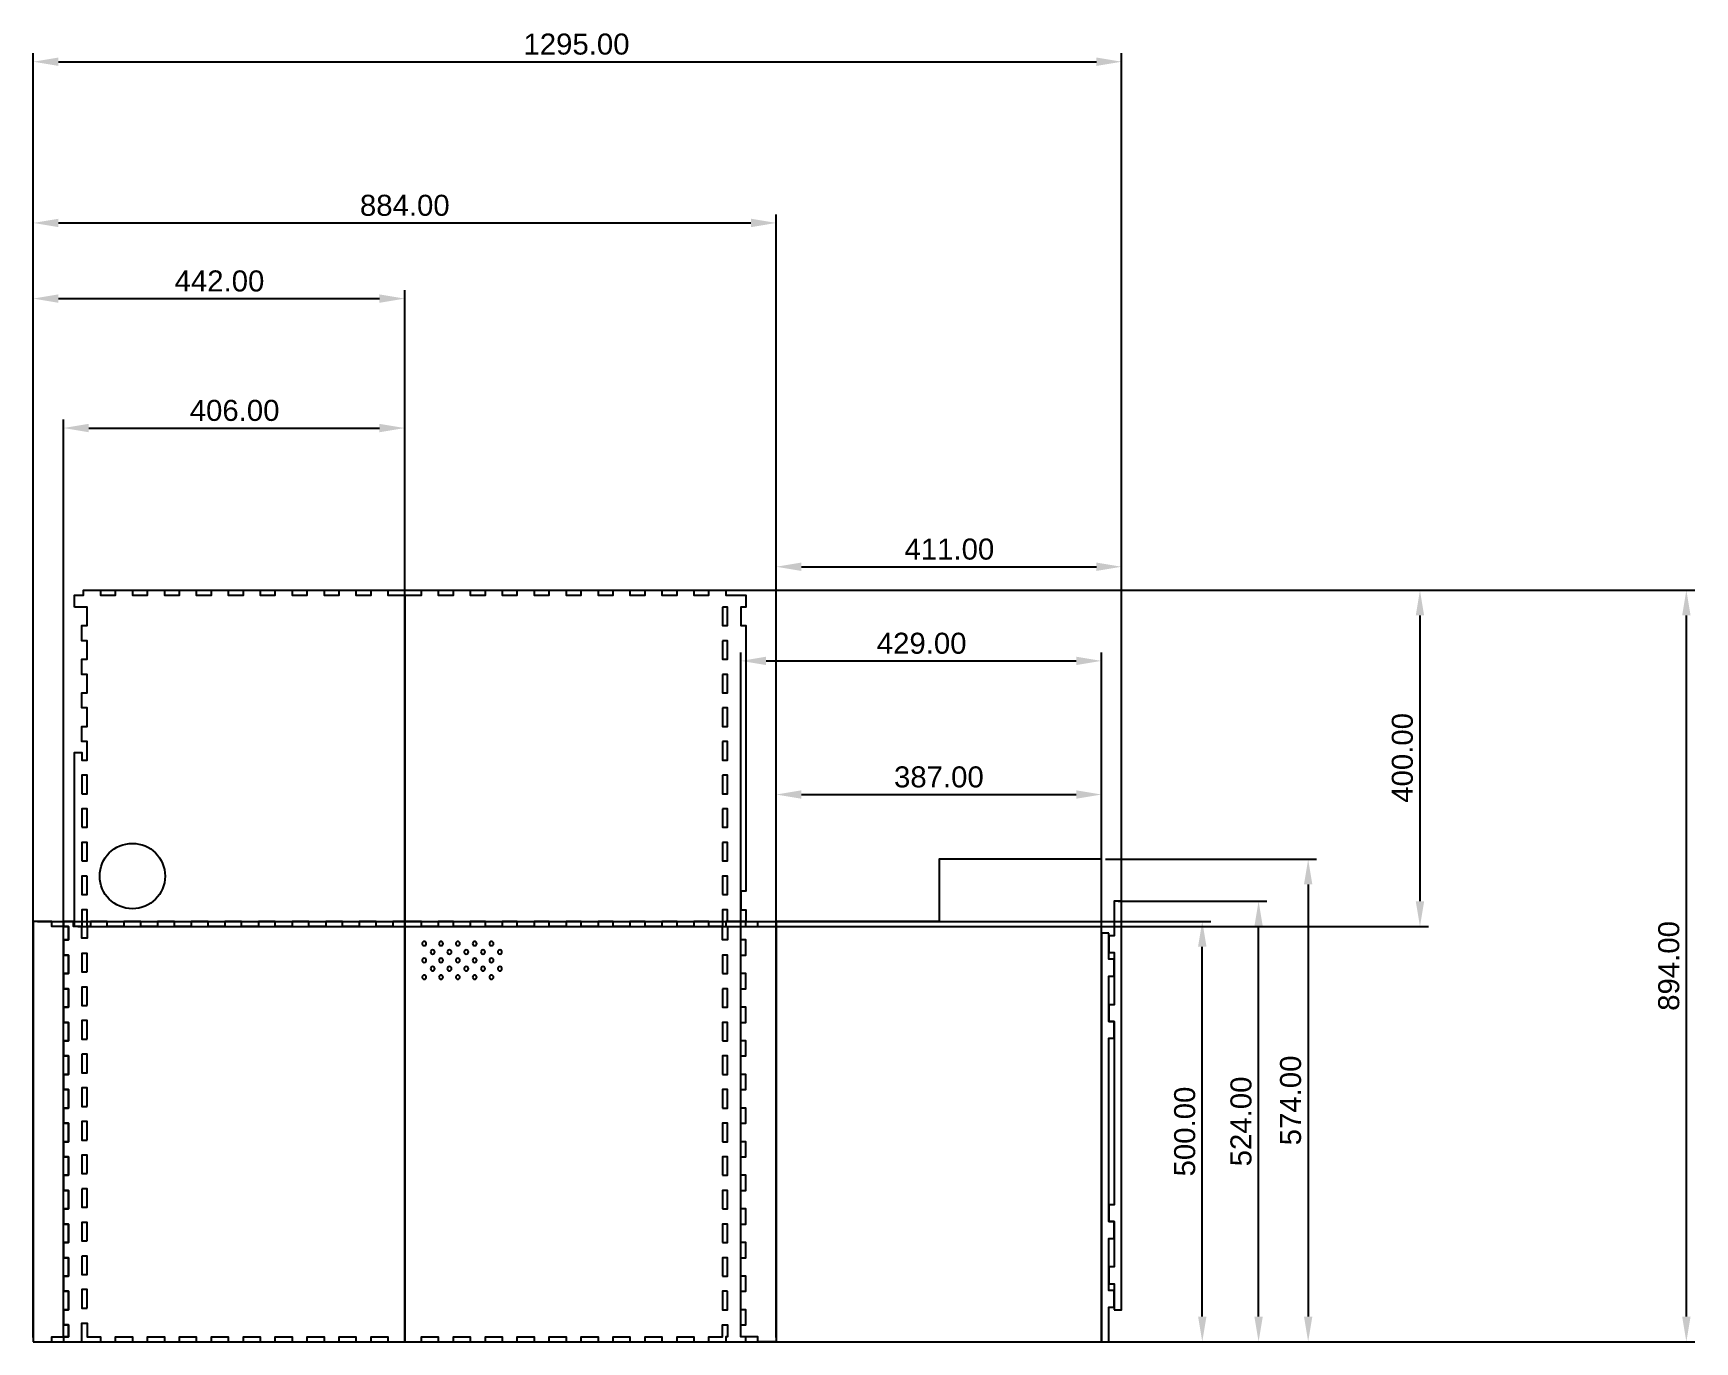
# Model space of a CAD drawing. Extents: x -1000 to 977, y -1000 to 557.
import ezdxf

# ---------------------------------------------------------------- set-up
doc = ezdxf.new("R2010")
doc.units = 0
doc.layers.get('DEFPOINTS').update_dxf_attribs({"linetype": 'CONTINUOUS'})
doc.layers.add('LAYER_01', color=7, linetype='CONTINUOUS')
doc.styles.add('MILLIMETER_SMALL', font='arial.ttf')
doc.dimstyles.new('MILLIMETER_SMALL', dxfattribs={"dimscale": 10, "dimtxt": 2.5, "dimasz": 3, "dimexe": 1, "dimexo": 0.5, "dimgap": 0.8, "dimtad": 1, "dimtoh": 1, "dimzin": 1, "dimcen": 2.5, "dimazin": 3, "dimtfac": 1, "dimtix": 1, "dimtofl": 0, "dimtmove": 0, "dimatfit": 3})

# ---------------------------------------------------------------- blocks, each defined once
blk = doc.blocks.new('*D1')
at = {"layer": 'DEFPOINTS', "color": 0}
for p in [(-940, -106), (967, -106), (-1000, -1000)]:
    blk.add_point(p, dxfattribs=at)
at = {"layer": 'LAYER_01', "color": 0}
for p, q in [((-935, -106), (977, -106)), ((967, -970), (967, -136)), ((-995, -1000), (977, -1000))]:
    blk.add_line(p, q, dxfattribs=at)
for points in [[(972, -136), (962, -136), (967, -106)], [(962, -970), (972, -970), (967, -1000)]]:
    blk.add_solid(points, dxfattribs=at)
at = {"layer": 'LAYER_01', "color": 0, "style": 'MILLIMETER_SMALL'}
blk.add_text('894.00', height=25, rotation=90, dxfattribs=at).set_placement((958.5, -606.3))
blk = doc.blocks.new('*D2')
at = {"layer": 'DEFPOINTS', "color": 0}
for p in [(-940, -106), (-952, -506), (650, -506)]:
    blk.add_point(p, dxfattribs=at)
at = {"layer": 'LAYER_01', "color": 0}
for p, q in [((-935, -106), (660, -106)), ((650, -136), (650, -476)), ((-947, -506), (660, -506))]:
    blk.add_line(p, q, dxfattribs=at)
for points in [[(655, -136), (645, -136), (650, -106)], [(645, -476), (655, -476), (650, -506)]]:
    blk.add_solid(points, dxfattribs=at)
at = {"layer": 'LAYER_01', "color": 0, "style": 'MILLIMETER_SMALL'}
blk.add_text('400.00', height=25, rotation=90, dxfattribs=at).set_placement((641.5, -358.8))
blk = doc.blocks.new('*D3')
at = {"layer": 'DEFPOINTS', "color": 0}
for p in [(271, -426), (271, -1000), (517, -1000)]:
    blk.add_point(p, dxfattribs=at)
at = {"layer": 'LAYER_01', "color": 0}
for p, q in [((276, -426), (527, -426)), ((517, -456), (517, -970)), ((276, -1000), (527, -1000))]:
    blk.add_line(p, q, dxfattribs=at)
for points in [[(522, -456), (512, -456), (517, -426)], [(512, -970), (522, -970), (517, -1000)]]:
    blk.add_solid(points, dxfattribs=at)
at = {"layer": 'LAYER_01', "color": 0, "style": 'MILLIMETER_SMALL'}
blk.add_text('574.00', height=25, rotation=90, dxfattribs=at).set_placement((508.5, -766.3))
blk = doc.blocks.new('*D4')
at = {"layer": 'DEFPOINTS', "color": 0}
for p in [(286, -476), (458, -476), (-1000, -1000)]:
    blk.add_point(p, dxfattribs=at)
at = {"layer": 'LAYER_01', "color": 0}
for p, q in [((291, -476), (468, -476)), ((458, -970), (458, -506)), ((-995, -1000), (468, -1000))]:
    blk.add_line(p, q, dxfattribs=at)
for points in [[(463, -506), (453, -506), (458, -476)], [(453, -970), (463, -970), (458, -1000)]]:
    blk.add_solid(points, dxfattribs=at)
at = {"layer": 'LAYER_01', "color": 0, "style": 'MILLIMETER_SMALL'}
blk.add_text('524.00', height=25, rotation=90, dxfattribs=at).set_placement((449.5, -791.3))
blk = doc.blocks.new('*D5')
at = {"layer": 'DEFPOINTS', "color": 0}
for p in [(-1000, -500), (391, -500), (-1000, -1000)]:
    blk.add_point(p, dxfattribs=at)
at = {"layer": 'LAYER_01', "color": 0}
for p, q in [((-995, -500), (401, -500)), ((391, -970), (391, -530)), ((-995, -1000), (401, -1000))]:
    blk.add_line(p, q, dxfattribs=at)
for points in [[(396, -530), (386, -530), (391, -500)], [(386, -970), (396, -970), (391, -1000)]]:
    blk.add_solid(points, dxfattribs=at)
at = {"layer": 'LAYER_01', "color": 0, "style": 'MILLIMETER_SMALL'}
blk.add_text('500.00', height=25, rotation=90, dxfattribs=at).set_placement((382.5, -803.3))
blk = doc.blocks.new('*D6')
at = {"layer": 'DEFPOINTS', "color": 0}
for p in [(295, 522.8), (295, -641.5), (-1000, -666)]:
    blk.add_point(p, dxfattribs=at)
at = {"layer": 'LAYER_01', "color": 0}
for p, q in [((-1000, -661), (-1000, 532.8)), ((-970, 522.8), (265, 522.8)), ((295, -636.5), (295, 532.8))]:
    blk.add_line(p, q, dxfattribs=at)
for points in [[(-970, 527.8), (-970, 517.8), (-1000, 522.8)], [(265, 517.8), (265, 527.8), (295, 522.8)]]:
    blk.add_solid(points, dxfattribs=at)
at = {"layer": 'LAYER_01', "color": 0, "style": 'MILLIMETER_SMALL'}
blk.add_text('1295.00', height=25, dxfattribs=at).set_placement((-416.7, 531.3))
blk = doc.blocks.new('*D7')
at = {"layer": 'DEFPOINTS', "color": 0}
for p in [(271, -190), (-158, -994), (271, -1000)]:
    blk.add_point(p, dxfattribs=at)
at = {"layer": 'LAYER_01', "color": 0}
for p, q in [((-158, -989), (-158, -180)), ((-128, -190), (241, -190)), ((271, -995), (271, -180))]:
    blk.add_line(p, q, dxfattribs=at)
for points in [[(-128, -185), (-128, -195), (-158, -190)], [(241, -195), (241, -185), (271, -190)]]:
    blk.add_solid(points, dxfattribs=at)
at = {"layer": 'LAYER_01', "color": 0, "style": 'MILLIMETER_SMALL'}
blk.add_text('429.00', height=25, dxfattribs=at).set_placement((3.7, -181.5))
blk = doc.blocks.new('*D8')
at = {"layer": 'DEFPOINTS', "color": 0}
for p in [(295, -78), (295, -962), (-116, -1000)]:
    blk.add_point(p, dxfattribs=at)
at = {"layer": 'LAYER_01', "color": 0}
for p, q in [((-116, -995), (-116, -68)), ((-86, -78), (265, -78)), ((295, -957), (295, -68))]:
    blk.add_line(p, q, dxfattribs=at)
for points in [[(-86, -73), (-86, -83), (-116, -78)], [(265, -83), (265, -73), (295, -78)]]:
    blk.add_solid(points, dxfattribs=at)
at = {"layer": 'LAYER_01', "color": 0, "style": 'MILLIMETER_SMALL'}
blk.add_text('411.00', height=25, dxfattribs=at).set_placement((36.7, -69.5))
blk = doc.blocks.new('*D9')
at = {"layer": 'DEFPOINTS', "color": 0}
for p in [(271, -349), (-116, -500), (271, -504)]:
    blk.add_point(p, dxfattribs=at)
at = {"layer": 'LAYER_01', "color": 0}
for p, q in [((-116, -495), (-116, -339)), ((-86, -349), (241, -349)), ((271, -499), (271, -339))]:
    blk.add_line(p, q, dxfattribs=at)
for points in [[(-86, -344), (-86, -354), (-116, -349)], [(241, -354), (241, -344), (271, -349)]]:
    blk.add_solid(points, dxfattribs=at)
at = {"layer": 'LAYER_01', "color": 0, "style": 'MILLIMETER_SMALL'}
blk.add_text('387.00', height=25, dxfattribs=at).set_placement((24.2, -340.5))
blk = doc.blocks.new('*D10')
at = {"layer": 'DEFPOINTS', "color": 0}
for p in [(-116, 331), (-1000, -1000), (-116, -1000)]:
    blk.add_point(p, dxfattribs=at)
at = {"layer": 'LAYER_01', "color": 0}
for p, q in [((-1000, -995), (-1000, 341)), ((-116, -995), (-116, 341)), ((-970, 331), (-146, 331))]:
    blk.add_line(p, q, dxfattribs=at)
for points in [[(-970, 336), (-970, 326), (-1000, 331)], [(-146, 326), (-146, 336), (-116, 331)]]:
    blk.add_solid(points, dxfattribs=at)
at = {"layer": 'LAYER_01', "color": 0, "style": 'MILLIMETER_SMALL'}
blk.add_text('884.00', height=25, dxfattribs=at).set_placement((-611.3, 339.5))
blk = doc.blocks.new('*D11')
at = {"layer": 'DEFPOINTS', "color": 0}
for p in [(-558, 87), (-558, -112), (-964, -1000)]:
    blk.add_point(p, dxfattribs=at)
at = {"layer": 'LAYER_01', "color": 0}
for p, q in [((-964, -995), (-964, 97)), ((-934, 87), (-588, 87)), ((-558, -107), (-558, 97))]:
    blk.add_line(p, q, dxfattribs=at)
for points in [[(-934, 92), (-934, 82), (-964, 87)], [(-588, 82), (-588, 92), (-558, 87)]]:
    blk.add_solid(points, dxfattribs=at)
at = {"layer": 'LAYER_01', "color": 0, "style": 'MILLIMETER_SMALL'}
blk.add_text('406.00', height=25, dxfattribs=at).set_placement((-813.8, 95.5))
blk = doc.blocks.new('*D12')
at = {"layer": 'DEFPOINTS', "color": 0}
for p in [(-558, 241), (-1000, -500), (-558, -500)]:
    blk.add_point(p, dxfattribs=at)
at = {"layer": 'LAYER_01', "color": 0}
for p, q in [((-1000, -495), (-1000, 251)), ((-970, 241), (-588, 241)), ((-558, -495), (-558, 251))]:
    blk.add_line(p, q, dxfattribs=at)
for points in [[(-970, 246), (-970, 236), (-1000, 241)], [(-588, 236), (-588, 246), (-558, 241)]]:
    blk.add_solid(points, dxfattribs=at)
at = {"layer": 'LAYER_01', "color": 0, "style": 'MILLIMETER_SMALL'}
blk.add_text('442.00', height=25, dxfattribs=at).set_placement((-831.8, 249.5))

msp = doc.modelspace()

# ---------------------------------------------------------------- linework, layer by layer
at = {"layer": 'LAYER_01', "color": 1}
for points in [[(-951, -126), (-951, -112), (-940, -112), (-940, -106), (-920, -106), (-920, -112), (-902, -112), (-902, -106), (-882, -106), (-882, -112), (-864, -112), (-864, -106), (-844, -106), (-844, -112), (-826, -112), (-826, -106), (-806, -106), (-806, -112), (-788, -112), (-788, -106), (-768, -106), (-768, -112), (-750, -112), (-750, -106), (-730, -106), (-730, -112), (-712, -112), (-712, -106), (-692, -106), (-692, -112), (-674, -112), (-674, -106), (-654, -106), (-654, -112), (-636, -112), (-636, -106), (-616, -106), (-616, -112), (-598, -112), (-598, -106), (-578, -106), (-578, -112), (-558, -112), (-558, -500), (-572, -500), (-572, -506), (-592, -506), (-592, -500), (-612, -500), (-612, -506), (-632, -506), (-632, -500), (-652, -500), (-652, -506), (-672, -506), (-672, -500), (-692, -500), (-692, -506), (-712, -506), (-712, -500), (-732, -500), (-732, -506), (-752, -506), (-752, -500), (-772, -500), (-772, -506), (-792, -506), (-792, -500), (-812, -500), (-812, -506), (-832, -506), (-832, -500), (-852, -500), (-852, -506), (-872, -506), (-872, -500), (-892, -500), (-892, -506), (-912, -506), (-912, -500), (-932, -500), (-932, -506), (-936, -506), (-936, -486), (-942, -486), (-942, -506), (-951, -506), (-951, -299), (-942, -299), (-942, -308), (-936, -308), (-936, -286), (-942, -286), (-942, -268), (-936, -268), (-936, -246), (-942, -246), (-942, -228), (-936, -228), (-936, -206), (-942, -206), (-942, -188), (-936, -188), (-936, -166), (-942, -166), (-942, -148), (-936, -148), (-936, -126)], [(-158, -464), (-158, -486), (-152, -486), (-152, -500), (-174, -500), (-174, -486), (-180, -486), (-180, -506), (-196, -506), (-196, -500), (-214, -500), (-214, -506), (-234, -506), (-234, -500), (-252, -500), (-252, -506), (-272, -506), (-272, -500), (-290, -500), (-290, -506), (-310, -506), (-310, -500), (-328, -500), (-328, -506), (-348, -506), (-348, -500), (-366, -500), (-366, -506), (-386, -506), (-386, -500), (-404, -500), (-404, -506), (-424, -506), (-424, -500), (-442, -500), (-442, -506), (-462, -506), (-462, -500), (-480, -500), (-480, -506), (-500, -506), (-500, -500), (-518, -500), (-518, -506), (-538, -506), (-538, -500), (-558, -500), (-558, -112), (-538, -112), (-538, -106), (-518, -106), (-518, -112), (-500, -112), (-500, -106), (-480, -106), (-480, -112), (-462, -112), (-462, -106), (-442, -106), (-442, -112), (-424, -112), (-424, -106), (-404, -106), (-404, -112), (-386, -112), (-386, -106), (-366, -106), (-366, -112), (-348, -112), (-348, -106), (-328, -106), (-328, -112), (-310, -112), (-310, -106), (-290, -106), (-290, -112), (-272, -112), (-272, -106), (-252, -106), (-252, -112), (-234, -112), (-234, -106), (-214, -106), (-214, -112), (-196, -112), (-196, -106), (-176, -106), (-176, -112), (-152, -112), (-152, -126), (-158, -126), (-158, -148), (-152, -148), (-152, -464)], [(-180, -126), (-180, -148), (-174, -148), (-174, -126)], [(-180, -166), (-180, -188), (-174, -188), (-174, -166)], [(-180, -206), (-180, -228), (-174, -228), (-174, -206)], [(-180, -246), (-180, -268), (-174, -268), (-174, -246)], [(-180, -286), (-180, -308), (-174, -308), (-174, -286)], [(-942, -348), (-936, -348), (-936, -326), (-942, -326)], [(-180, -326), (-180, -348), (-174, -348), (-174, -326)], [(-942, -388), (-936, -388), (-936, -366), (-942, -366)], [(-180, -366), (-180, -388), (-174, -388), (-174, -366)], [(-942, -428), (-936, -428), (-936, -406), (-942, -406)], [(-180, -406), (-180, -428), (-174, -428), (-174, -406)], [(271, -500), (271, -426), (78, -426), (78, -500), (-116, -500), (-116, -1000), (271, -1000)], [(-936, -446), (-942, -446), (-942, -468), (-936, -468)], [(-180, -468), (-174, -468), (-174, -446), (-180, -446)], [(286, -962), (295, -962), (295, -476), (286, -476), (286, -517), (280, -517), (280, -537), (286, -537), (286, -599), (280, -599), (280, -619), (286, -619), (286, -837), (280, -837), (280, -857), (286, -857), (286, -911), (280, -911), (280, -931), (286, -931)], [(-1000, -1000), (-978, -1000), (-978, -994), (-958, -994), (-958, -980), (-964, -980), (-964, -962), (-958, -962), (-958, -940), (-964, -940), (-964, -922), (-958, -922), (-958, -900), (-964, -900), (-964, -882), (-958, -882), (-958, -860), (-964, -860), (-964, -842), (-958, -842), (-958, -820), (-964, -820), (-964, -802), (-958, -802), (-958, -780), (-964, -780), (-964, -762), (-958, -762), (-958, -740), (-964, -740), (-964, -722), (-958, -722), (-958, -700), (-964, -700), (-964, -682), (-958, -682), (-958, -660), (-964, -660), (-964, -642), (-958, -642), (-958, -620), (-964, -620), (-964, -602), (-958, -602), (-958, -580), (-964, -580), (-964, -562), (-958, -562), (-958, -540), (-964, -540), (-964, -522), (-958, -522), (-958, -506), (-978, -506), (-978, -500), (-1000, -500)], [(-964, -700), (-958, -700), (-958, -722), (-964, -722), (-964, -740), (-958, -740), (-958, -762), (-964, -762), (-964, -780), (-958, -780), (-958, -802), (-964, -802), (-964, -820), (-958, -820), (-958, -842), (-964, -842), (-964, -860), (-958, -860), (-958, -882), (-964, -882), (-964, -900), (-958, -900), (-958, -922), (-964, -922), (-964, -940), (-958, -940), (-958, -962), (-964, -962), (-964, -980), (-958, -980), (-958, -994), (-964, -994), (-964, -1000), (-942, -1000), (-942, -978), (-936, -978), (-936, -994), (-920, -994), (-920, -1000), (-902, -1000), (-902, -994), (-882, -994), (-882, -1000), (-864, -1000), (-864, -994), (-844, -994), (-844, -1000), (-826, -1000), (-826, -994), (-806, -994), (-806, -1000), (-788, -1000), (-788, -994), (-768, -994), (-768, -1000), (-750, -1000), (-750, -994), (-730, -994), (-730, -1000), (-712, -1000), (-712, -994), (-692, -994), (-692, -1000), (-674, -1000), (-674, -994), (-654, -994), (-654, -1000), (-636, -1000), (-636, -994), (-616, -994), (-616, -1000), (-598, -1000), (-598, -994), (-578, -994), (-578, -1000), (-558, -1000), (-558, -500), (-572, -500), (-572, -506), (-592, -506), (-592, -500), (-612, -500), (-612, -506), (-632, -506), (-632, -500), (-652, -500), (-652, -506), (-672, -506), (-672, -500), (-692, -500), (-692, -506), (-712, -506), (-712, -500), (-732, -500), (-732, -506), (-752, -506), (-752, -500), (-772, -500), (-772, -506), (-792, -506), (-792, -500), (-812, -500), (-812, -506), (-832, -506), (-832, -500), (-852, -500), (-852, -506), (-872, -506), (-872, -500), (-892, -500), (-892, -506), (-912, -506), (-912, -500), (-932, -500), (-932, -506), (-936, -506), (-936, -520), (-942, -520), (-942, -506), (-952, -506), (-952, -500), (-964, -500), (-964, -506), (-958, -506), (-958, -522), (-964, -522), (-964, -540), (-958, -540), (-958, -562), (-964, -562), (-964, -580), (-958, -580), (-958, -602), (-964, -602), (-964, -620), (-958, -620), (-958, -642), (-964, -642), (-964, -660), (-958, -660), (-958, -682), (-964, -682)], [(-152, -740), (-152, -722), (-158, -722), (-158, -700), (-152, -700), (-152, -682), (-158, -682), (-158, -660), (-152, -660), (-152, -642), (-158, -642), (-158, -620), (-152, -620), (-152, -602), (-158, -602), (-158, -580), (-152, -580), (-152, -562), (-158, -562), (-158, -540), (-152, -540), (-152, -522), (-158, -522), (-158, -506), (-152, -506), (-152, -500), (-176, -500), (-176, -506), (-174, -506), (-174, -522), (-180, -522), (-180, -506), (-196, -506), (-196, -500), (-214, -500), (-214, -506), (-234, -506), (-234, -500), (-252, -500), (-252, -506), (-272, -506), (-272, -500), (-290, -500), (-290, -506), (-310, -506), (-310, -500), (-328, -500), (-328, -506), (-348, -506), (-348, -500), (-366, -500), (-366, -506), (-386, -506), (-386, -500), (-404, -500), (-404, -506), (-424, -506), (-424, -500), (-442, -500), (-442, -506), (-462, -506), (-462, -500), (-480, -500), (-480, -506), (-500, -506), (-500, -500), (-518, -500), (-518, -506), (-538, -506), (-538, -500), (-558, -500), (-558, -1000), (-538, -1000), (-538, -994), (-518, -994), (-518, -1000), (-500, -1000), (-500, -994), (-480, -994), (-480, -1000), (-462, -1000), (-462, -994), (-442, -994), (-442, -1000), (-424, -1000), (-424, -994), (-404, -994), (-404, -1000), (-386, -1000), (-386, -994), (-366, -994), (-366, -1000), (-348, -1000), (-348, -994), (-328, -994), (-328, -1000), (-310, -1000), (-310, -994), (-290, -994), (-290, -1000), (-272, -1000), (-272, -994), (-252, -994), (-252, -1000), (-234, -1000), (-234, -994), (-214, -994), (-214, -1000), (-196, -1000), (-196, -994), (-180, -994), (-180, -980), (-174, -980), (-174, -994), (-176, -994), (-176, -1000), (-152, -1000), (-152, -994), (-158, -994), (-158, -980), (-152, -980), (-152, -962), (-158, -962), (-158, -940), (-152, -940), (-152, -922), (-158, -922), (-158, -900), (-152, -900), (-152, -882), (-158, -882), (-158, -860), (-152, -860), (-152, -842), (-158, -842), (-158, -820), (-152, -820), (-152, -802), (-158, -802), (-158, -780), (-152, -780), (-152, -762), (-158, -762), (-158, -740)], [(-116, -1000), (-138, -1000), (-138, -994), (-158, -994), (-158, -980), (-152, -980), (-152, -962), (-158, -962), (-158, -940), (-152, -940), (-152, -922), (-158, -922), (-158, -900), (-152, -900), (-152, -882), (-158, -882), (-158, -860), (-152, -860), (-152, -842), (-158, -842), (-158, -820), (-152, -820), (-152, -802), (-158, -802), (-158, -780), (-152, -780), (-152, -762), (-158, -762), (-158, -740), (-152, -740), (-152, -722), (-158, -722), (-158, -700), (-152, -700), (-152, -682), (-158, -682), (-158, -660), (-152, -660), (-152, -642), (-158, -642), (-158, -620), (-152, -620), (-152, -602), (-158, -602), (-158, -580), (-152, -580), (-152, -562), (-158, -562), (-158, -540), (-152, -540), (-152, -522), (-158, -522), (-158, -506), (-138, -506), (-138, -500), (-116, -500)], [(280, -514), (271, -514), (271, -1000), (280, -1000), (280, -959), (286, -959), (286, -939), (280, -939), (280, -877), (286, -877), (286, -857), (280, -857), (280, -639), (286, -639), (286, -619), (280, -619), (280, -565), (286, -565), (286, -545), (280, -545)], [(-936, -560), (-936, -538), (-942, -538), (-942, -560)], [(-180, -562), (-174, -562), (-174, -540), (-180, -540)], [(-936, -600), (-936, -578), (-942, -578), (-942, -600)], [(-180, -580), (-180, -602), (-174, -602), (-174, -580)], [(-936, -640), (-936, -618), (-942, -618), (-942, -640)], [(-180, -642), (-174, -642), (-174, -620), (-180, -620)], [(-942, -658), (-942, -680), (-936, -680), (-936, -658)], [(-180, -682), (-174, -682), (-174, -660), (-180, -660)], [(-936, -720), (-936, -698), (-942, -698), (-942, -720)], [(-180, -722), (-174, -722), (-174, -700), (-180, -700)], [(-936, -760), (-936, -738), (-942, -738), (-942, -760)], [(-180, -762), (-174, -762), (-174, -740), (-180, -740)], [(-936, -800), (-936, -778), (-942, -778), (-942, -800)], [(-180, -802), (-174, -802), (-174, -780), (-180, -780)], [(-942, -818), (-942, -840), (-936, -840), (-936, -818)], [(-180, -842), (-174, -842), (-174, -820), (-180, -820)], [(-936, -880), (-936, -858), (-942, -858), (-942, -880)], [(-180, -882), (-174, -882), (-174, -860), (-180, -860)], [(-942, -898), (-942, -920), (-936, -920), (-936, -898)], [(-180, -922), (-174, -922), (-174, -900), (-180, -900)], [(-936, -960), (-936, -938), (-942, -938), (-942, -960)], [(-174, -940), (-180, -940), (-180, -962), (-174, -962)]]:
    msp.add_lwpolyline(points, close=True, dxfattribs=at)
msp.add_circle((-882, -446), 38.897, dxfattribs=at)
at = {"layer": 'LAYER_01', "color": 1, "extrusion": (0, 0, -1)}
for centre in [(534.785, -526.262), (524.785, -536.262), (514.785, -526.262), (504.785, -536.262), (494.785, -526.262), (484.785, -536.262), (474.785, -526.262), (464.785, -536.262), (454.785, -526.262), (444.785, -536.262), (534.785, -546.262), (514.785, -546.262), (494.785, -546.262), (474.785, -546.262), (454.785, -546.262), (534.785, -566.262), (524.785, -556.262), (514.785, -566.262), (504.785, -556.262), (494.785, -566.262), (484.785, -556.262), (474.785, -566.262), (464.785, -556.262), (454.785, -566.262), (444.785, -556.262)]:
    msp.add_circle(centre, 2.5, dxfattribs=at)

# ---------------------------------------------------------------- dimensions: what is measured, and where the dimension line sits
at = {"layer": 'LAYER_01'}
for base, p1, p2, text, picture, middle in [((295, 522.833), (-1000, -666), (295, -641.515), '1295.00', '*D6', (-352.5, 543.597)), ((-116, 331), (-1000, -1000), (-116, -1000), '884.00', '*D10', (-558, 351.764)), ((-558, 241), (-1000, -500), (-558, -500), '442.00', '*D12', (-779, 261.764)), ((-558, 87), (-964, -1000), (-558, -112), '406.00', '*D11', (-761, 107.764)), ((295, -78), (-116, -1000), (295, -962), '411.00', '*D8', (89.5, -57.236)), ((271, -190), (-158, -994), (271, -1000), '429.00', '*D7', (56.5, -169.236)), ((271, -349), (-116, -500), (271, -504), '387.00', '*D9', (77.5, -328.227))]:
    dim = msp.add_linear_dim(base=base, p1=p1, p2=p2, text=text, dimstyle='MILLIMETER_SMALL', override={"dimscale": 10, "dimtih": 0, "dimtoh": 0, "dimlfac": 1, "dimsah": 0}, dxfattribs=at)
    dim.commit()
    dim.dimension.update_dxf_attribs({"geometry": picture, "text_midpoint": middle})
for base, p1, p2, text, picture, middle in [((967, -106), (-1000, -1000), (-940, -106), '894.00', '*D1', (946.236, -553)), ((650, -506), (-940, -106), (-952, -506), '400.00', '*D2', (629.236, -306)), ((517, -1000), (271, -426), (271, -1000), '574.00', '*D3', (496.236, -713)), ((458, -476), (-1000, -1000), (286, -476), '524.00', '*D4', (437.236, -738)), ((391, -500), (-1000, -1000), (-1000, -500), '500.00', '*D5', (370.236, -750))]:
    dim = msp.add_linear_dim(base=base, p1=p1, p2=p2, angle=90, text=text, dimstyle='MILLIMETER_SMALL', override={"dimscale": 10, "dimtih": 0, "dimtoh": 0, "dimlfac": 1, "dimsah": 0}, dxfattribs=at)
    dim.commit()
    dim.dimension.update_dxf_attribs({"geometry": picture, "text_midpoint": middle})

doc.saveas('drawing.dxf')
